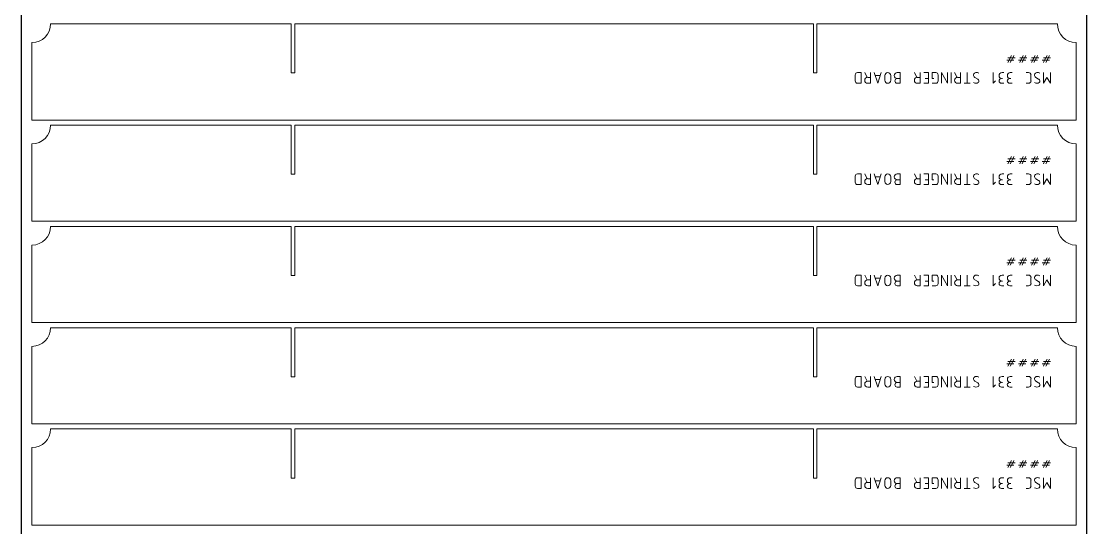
# Model space of a CAD drawing. Header units: millimetres. Extents: x 352 to 5752, y 371 to 2371.
# Drawn here: x 352 to 1352, y 1329 to 1804 of the extents above; entities that cross this region are included whole.
import ezdxf

# ---------------------------------------------------------------- set-up
doc = ezdxf.new("R2010")
doc.units = ezdxf.units.MM
doc.layers.add('IV_MARK_SURFACE', color=2, linetype='Continuous', lineweight=5)
doc.layers.add('IV_OUTER_PROFILE', color=7, linetype='Continuous', lineweight=5)

msp = doc.modelspace()

# ---------------------------------------------------------------- linework, layer by layer
msp.add_lwpolyline([(352.5, 371.2), (1352.5, 371.2), (1352.5, 2371.2), (352.5, 2371.2)], close=True)
at = {"layer": 'IV_MARK_SURFACE'}
for p, q in [((1280.8, 1769.7), (1281.9, 1771.9)), ((1284.2, 1771.9), (1283, 1769.7)), ((1291.9, 1769.7), (1293, 1771.9)), ((1295.3, 1771.9), (1294.2, 1769.7)), ((1303, 1769.7), (1304.2, 1771.9)), ((1306.4, 1771.9), (1305.3, 1769.7)), ((1314.2, 1769.7), (1315.3, 1771.9)), ((1317.5, 1771.9), (1316.4, 1769.7)), ((1279.7, 1767.4), (1277.5, 1767.4)), ((1278.6, 1769.7), (1280.8, 1769.7)), ((1278.6, 1765.2), (1279.7, 1767.4)), ((1279.7, 1767.4), (1280.8, 1769.7)), ((1281.9, 1767.4), (1279.7, 1767.4)), ((1280.8, 1769.7), (1283, 1769.7)), ((1281.9, 1767.4), (1280.8, 1765.2)), ((1283, 1769.7), (1281.9, 1767.4)), ((1284.2, 1767.4), (1281.9, 1767.4)), ((1283, 1769.7), (1285.3, 1769.7)), ((1290.8, 1767.4), (1288.6, 1767.4)), ((1289.7, 1769.7), (1291.9, 1769.7)), ((1289.7, 1765.2), (1290.8, 1767.4)), ((1290.8, 1767.4), (1291.9, 1769.7)), ((1293, 1767.4), (1290.8, 1767.4)), ((1291.9, 1769.7), (1294.2, 1769.7)), ((1293, 1767.4), (1291.9, 1765.2)), ((1294.2, 1769.7), (1293, 1767.4)), ((1295.3, 1767.4), (1293, 1767.4)), ((1294.2, 1769.7), (1296.4, 1769.7)), ((1301.9, 1767.4), (1299.7, 1767.4)), ((1300.8, 1769.7), (1303, 1769.7)), ((1300.8, 1765.2), (1301.9, 1767.4)), ((1301.9, 1767.4), (1303, 1769.7)), ((1304.2, 1767.4), (1301.9, 1767.4)), ((1303, 1769.7), (1305.3, 1769.7)), ((1304.2, 1767.4), (1303, 1765.2)), ((1305.3, 1769.7), (1304.2, 1767.4)), ((1306.4, 1767.4), (1304.2, 1767.4)), ((1305.3, 1769.7), (1307.5, 1769.7)), ((1313, 1767.4), (1310.8, 1767.4)), ((1311.9, 1769.7), (1314.2, 1769.7)), ((1311.9, 1765.2), (1313, 1767.4)), ((1313, 1767.4), (1314.2, 1769.7)), ((1315.3, 1767.4), (1313, 1767.4)), ((1314.2, 1769.7), (1316.4, 1769.7)), ((1315.3, 1767.4), (1314.2, 1765.2)), ((1316.4, 1769.7), (1315.3, 1767.4)), ((1317.5, 1767.4), (1315.3, 1767.4)), ((1316.4, 1769.7), (1318.6, 1769.7)), ((1135.2, 1753.5), (1135.2, 1747.9)), ((1140.8, 1755.7), (1137.4, 1755.7)), ((1140.8, 1745.7), (1140.8, 1755.7)), ((1146.3, 1751.2), (1144.1, 1755.7)), ((1146.9, 1751.2), (1149.6, 1751.2)), ((1149.6, 1755.7), (1149.6, 1751.2)), ((1149.6, 1751.2), (1149.6, 1745.7)), ((1153, 1755.7), (1156.3, 1745.7)), ((1158.5, 1752.9), (1154.1, 1752.9)), ((1156.3, 1745.7), (1159.6, 1755.7)), ((1163, 1752.9), (1163, 1748.5)), ((1168.5, 1748.5), (1168.5, 1752.9)), ((1174.6, 1755.7), (1177.4, 1755.7)), ((1174.6, 1750.1), (1177.4, 1750.1)), ((1177.4, 1755.7), (1177.4, 1750.1)), ((1177.4, 1750.1), (1177.4, 1745.7)), ((1193, 1751.2), (1190.8, 1755.7)), ((1193.5, 1751.2), (1196.3, 1751.2)), ((1196.3, 1755.7), (1196.3, 1751.2)), ((1196.3, 1751.2), (1196.3, 1745.7)), ((1199.6, 1755.7), (1204.1, 1755.7)), ((1204.1, 1750.1), (1200.8, 1750.1)), ((1204.1, 1755.7), (1204.1, 1750.1)), ((1204.1, 1750.1), (1204.1, 1745.7)), ((1210.8, 1755.7), (1207.4, 1755.7)), ((1207.4, 1755.7), (1207.4, 1750.1)), ((1207.4, 1750.1), (1209.1, 1750.1)), ((1213, 1747.9), (1213, 1753.5)), ((1221.9, 1745.7), (1216.3, 1755.7)), ((1216.3, 1755.7), (1216.3, 1745.7)), ((1221.9, 1755.7), (1221.9, 1745.7)), ((1225.2, 1755.7), (1225.2, 1745.7)), ((1230.8, 1751.2), (1228.5, 1755.7)), ((1231.3, 1751.2), (1234.1, 1751.2)), ((1234.1, 1755.7), (1234.1, 1751.2)), ((1234.1, 1751.2), (1234.1, 1745.7)), ((1240.2, 1755.7), (1240.2, 1745.7)), ((1247.4, 1751.2), (1250.2, 1749.6)), ((1264.6, 1745.7), (1264.6, 1755.7)), ((1274.6, 1755.7), (1273, 1755.7)), ((1273, 1750.1), (1273.5, 1750.1)), ((1282.4, 1755.7), (1280.8, 1755.7)), ((1280.8, 1750.1), (1281.3, 1750.1)), ((1295.8, 1755.7), (1298, 1755.7)), ((1300.2, 1753.5), (1300.2, 1747.9)), ((1304.6, 1751.2), (1307.4, 1749.6)), ((1311.9, 1745.7), (1311.9, 1755.7)), ((1315.2, 1751.2), (1311.9, 1745.7)), ((1318.5, 1745.7), (1315.2, 1751.2)), ((1318.5, 1755.7), (1318.5, 1745.7)), ((1137.4, 1745.7), (1140.8, 1745.7)), ((1149.6, 1745.7), (1146.9, 1745.7)), ((1177.4, 1745.7), (1174.6, 1745.7)), ((1196.3, 1745.7), (1193.5, 1745.7)), ((1204.1, 1745.7), (1199.6, 1745.7)), ((1207.4, 1745.7), (1210.8, 1745.7)), ((1234.1, 1745.7), (1231.3, 1745.7)), ((1240.2, 1745.7), (1237.4, 1745.7)), ((1243, 1745.7), (1240.2, 1745.7)), ((1266.9, 1747.9), (1264.6, 1745.7)), ((1272.4, 1745.7), (1274.6, 1745.7)), ((1280.2, 1745.7), (1282.4, 1745.7)), ((1298, 1745.7), (1295.8, 1745.7)), ((1279.7, 1672.4), (1277.5, 1672.4)), ((1278.6, 1674.7), (1280.8, 1674.7)), ((1278.6, 1670.2), (1279.7, 1672.4)), ((1279.7, 1672.4), (1280.8, 1674.7)), ((1281.9, 1672.4), (1279.7, 1672.4)), ((1280.8, 1674.7), (1281.9, 1676.9)), ((1280.8, 1674.7), (1283, 1674.7)), ((1281.9, 1672.4), (1280.8, 1670.2)), ((1283, 1674.7), (1281.9, 1672.4)), ((1284.2, 1672.4), (1281.9, 1672.4)), ((1284.2, 1676.9), (1283, 1674.7)), ((1283, 1674.7), (1285.3, 1674.7)), ((1290.8, 1672.4), (1288.6, 1672.4)), ((1289.7, 1674.7), (1291.9, 1674.7)), ((1289.7, 1670.2), (1290.8, 1672.4)), ((1290.8, 1672.4), (1291.9, 1674.7)), ((1293, 1672.4), (1290.8, 1672.4)), ((1291.9, 1674.7), (1293, 1676.9)), ((1291.9, 1674.7), (1294.2, 1674.7)), ((1293, 1672.4), (1291.9, 1670.2)), ((1294.2, 1674.7), (1293, 1672.4)), ((1295.3, 1672.4), (1293, 1672.4)), ((1295.3, 1676.9), (1294.2, 1674.7)), ((1294.2, 1674.7), (1296.4, 1674.7)), ((1301.9, 1672.4), (1299.7, 1672.4)), ((1300.8, 1674.7), (1303, 1674.7)), ((1300.8, 1670.2), (1301.9, 1672.4)), ((1301.9, 1672.4), (1303, 1674.7)), ((1304.2, 1672.4), (1301.9, 1672.4)), ((1303, 1674.7), (1304.2, 1676.9)), ((1303, 1674.7), (1305.3, 1674.7)), ((1304.2, 1672.4), (1303, 1670.2)), ((1305.3, 1674.7), (1304.2, 1672.4)), ((1306.4, 1672.4), (1304.2, 1672.4)), ((1306.4, 1676.9), (1305.3, 1674.7)), ((1305.3, 1674.7), (1307.5, 1674.7)), ((1313, 1672.4), (1310.8, 1672.4)), ((1311.9, 1674.7), (1314.2, 1674.7)), ((1311.9, 1670.2), (1313, 1672.4)), ((1313, 1672.4), (1314.2, 1674.7)), ((1315.3, 1672.4), (1313, 1672.4)), ((1314.2, 1674.7), (1315.3, 1676.9)), ((1314.2, 1674.7), (1316.4, 1674.7)), ((1315.3, 1672.4), (1314.2, 1670.2)), ((1316.4, 1674.7), (1315.3, 1672.4)), ((1317.5, 1672.4), (1315.3, 1672.4)), ((1317.5, 1676.9), (1316.4, 1674.7)), ((1316.4, 1674.7), (1318.6, 1674.7)), ((1140.8, 1660.7), (1137.4, 1660.7)), ((1140.8, 1650.7), (1140.8, 1660.7)), ((1146.3, 1656.2), (1144.1, 1660.7)), ((1149.6, 1660.7), (1149.6, 1656.2)), ((1153, 1660.7), (1156.3, 1650.7)), ((1156.3, 1650.7), (1159.6, 1660.7)), ((1174.6, 1660.7), (1177.4, 1660.7)), ((1177.4, 1660.7), (1177.4, 1655.1)), ((1193, 1656.2), (1190.8, 1660.7)), ((1196.3, 1660.7), (1196.3, 1656.2)), ((1199.6, 1660.7), (1204.1, 1660.7)), ((1204.1, 1660.7), (1204.1, 1655.1)), ((1210.8, 1660.7), (1207.4, 1660.7)), ((1207.4, 1660.7), (1207.4, 1655.1)), ((1221.9, 1650.7), (1216.3, 1660.7)), ((1216.3, 1660.7), (1216.3, 1650.7)), ((1221.9, 1660.7), (1221.9, 1650.7)), ((1225.2, 1660.7), (1225.2, 1650.7)), ((1230.8, 1656.2), (1228.5, 1660.7)), ((1234.1, 1660.7), (1234.1, 1656.2)), ((1240.2, 1660.7), (1240.2, 1650.7)), ((1264.6, 1650.7), (1264.6, 1660.7)), ((1274.6, 1660.7), (1273, 1660.7)), ((1282.4, 1660.7), (1280.8, 1660.7)), ((1295.8, 1660.7), (1298, 1660.7)), ((1311.9, 1650.7), (1311.9, 1660.7)), ((1318.5, 1660.7), (1318.5, 1650.7)), ((1135.2, 1658.5), (1135.2, 1652.9)), ((1137.4, 1650.7), (1140.8, 1650.7)), ((1146.9, 1656.2), (1149.6, 1656.2)), ((1149.6, 1650.7), (1146.9, 1650.7)), ((1149.6, 1656.2), (1149.6, 1650.7)), ((1158.5, 1657.9), (1154.1, 1657.9)), ((1163, 1657.9), (1163, 1653.5)), ((1168.5, 1653.5), (1168.5, 1657.9)), ((1174.6, 1655.1), (1177.4, 1655.1)), ((1177.4, 1650.7), (1174.6, 1650.7)), ((1177.4, 1655.1), (1177.4, 1650.7)), ((1193.5, 1656.2), (1196.3, 1656.2)), ((1196.3, 1650.7), (1193.5, 1650.7)), ((1196.3, 1656.2), (1196.3, 1650.7)), ((1204.1, 1650.7), (1199.6, 1650.7)), ((1204.1, 1655.1), (1200.8, 1655.1)), ((1204.1, 1655.1), (1204.1, 1650.7)), ((1207.4, 1655.1), (1209.1, 1655.1)), ((1207.4, 1650.7), (1210.8, 1650.7)), ((1213, 1652.9), (1213, 1658.5)), ((1231.3, 1656.2), (1234.1, 1656.2)), ((1234.1, 1650.7), (1231.3, 1650.7)), ((1234.1, 1656.2), (1234.1, 1650.7)), ((1240.2, 1650.7), (1237.4, 1650.7)), ((1243, 1650.7), (1240.2, 1650.7)), ((1247.4, 1656.2), (1250.2, 1654.6)), ((1266.9, 1652.9), (1264.6, 1650.7)), ((1272.4, 1650.7), (1274.6, 1650.7)), ((1273, 1655.1), (1273.5, 1655.1)), ((1280.2, 1650.7), (1282.4, 1650.7)), ((1280.8, 1655.1), (1281.3, 1655.1)), ((1298, 1650.7), (1295.8, 1650.7)), ((1300.2, 1658.5), (1300.2, 1652.9)), ((1304.6, 1656.2), (1307.4, 1654.6)), ((1315.2, 1656.2), (1311.9, 1650.7)), ((1318.5, 1650.7), (1315.2, 1656.2)), ((1280.8, 1579.7), (1281.9, 1581.9)), ((1284.2, 1581.9), (1283, 1579.7)), ((1291.9, 1579.7), (1293, 1581.9)), ((1295.3, 1581.9), (1294.2, 1579.7)), ((1303, 1579.7), (1304.2, 1581.9)), ((1306.4, 1581.9), (1305.3, 1579.7)), ((1314.2, 1579.7), (1315.3, 1581.9)), ((1317.5, 1581.9), (1316.4, 1579.7)), ((1279.7, 1577.4), (1277.5, 1577.4)), ((1278.6, 1579.7), (1280.8, 1579.7)), ((1278.6, 1575.2), (1279.7, 1577.4)), ((1279.7, 1577.4), (1280.8, 1579.7)), ((1281.9, 1577.4), (1279.7, 1577.4)), ((1280.8, 1579.7), (1283, 1579.7)), ((1281.9, 1577.4), (1280.8, 1575.2)), ((1283, 1579.7), (1281.9, 1577.4)), ((1284.2, 1577.4), (1281.9, 1577.4)), ((1283, 1579.7), (1285.3, 1579.7)), ((1290.8, 1577.4), (1288.6, 1577.4)), ((1289.7, 1579.7), (1291.9, 1579.7)), ((1289.7, 1575.2), (1290.8, 1577.4)), ((1290.8, 1577.4), (1291.9, 1579.7)), ((1293, 1577.4), (1290.8, 1577.4)), ((1291.9, 1579.7), (1294.2, 1579.7)), ((1293, 1577.4), (1291.9, 1575.2)), ((1294.2, 1579.7), (1293, 1577.4)), ((1295.3, 1577.4), (1293, 1577.4)), ((1294.2, 1579.7), (1296.4, 1579.7)), ((1301.9, 1577.4), (1299.7, 1577.4)), ((1300.8, 1579.7), (1303, 1579.7)), ((1300.8, 1575.2), (1301.9, 1577.4)), ((1301.9, 1577.4), (1303, 1579.7)), ((1304.2, 1577.4), (1301.9, 1577.4)), ((1303, 1579.7), (1305.3, 1579.7)), ((1304.2, 1577.4), (1303, 1575.2)), ((1305.3, 1579.7), (1304.2, 1577.4)), ((1306.4, 1577.4), (1304.2, 1577.4)), ((1305.3, 1579.7), (1307.5, 1579.7)), ((1313, 1577.4), (1310.8, 1577.4)), ((1311.9, 1579.7), (1314.2, 1579.7)), ((1311.9, 1575.2), (1313, 1577.4)), ((1313, 1577.4), (1314.2, 1579.7)), ((1315.3, 1577.4), (1313, 1577.4)), ((1314.2, 1579.7), (1316.4, 1579.7)), ((1315.3, 1577.4), (1314.2, 1575.2)), ((1316.4, 1579.7), (1315.3, 1577.4)), ((1317.5, 1577.4), (1315.3, 1577.4)), ((1316.4, 1579.7), (1318.6, 1579.7)), ((1135.2, 1563.5), (1135.2, 1557.9)), ((1140.8, 1565.7), (1137.4, 1565.7)), ((1140.8, 1555.7), (1140.8, 1565.7)), ((1146.3, 1561.2), (1144.1, 1565.7)), ((1146.9, 1561.2), (1149.6, 1561.2)), ((1149.6, 1565.7), (1149.6, 1561.2)), ((1149.6, 1561.2), (1149.6, 1555.7)), ((1153, 1565.7), (1156.3, 1555.7)), ((1158.5, 1562.9), (1154.1, 1562.9)), ((1156.3, 1555.7), (1159.6, 1565.7)), ((1163, 1562.9), (1163, 1558.5)), ((1168.5, 1558.5), (1168.5, 1562.9)), ((1174.6, 1565.7), (1177.4, 1565.7)), ((1174.6, 1560.1), (1177.4, 1560.1)), ((1177.4, 1565.7), (1177.4, 1560.1)), ((1177.4, 1560.1), (1177.4, 1555.7)), ((1193, 1561.2), (1190.8, 1565.7)), ((1193.5, 1561.2), (1196.3, 1561.2)), ((1196.3, 1565.7), (1196.3, 1561.2)), ((1196.3, 1561.2), (1196.3, 1555.7)), ((1199.6, 1565.7), (1204.1, 1565.7)), ((1204.1, 1560.1), (1200.8, 1560.1)), ((1204.1, 1565.7), (1204.1, 1560.1)), ((1204.1, 1560.1), (1204.1, 1555.7)), ((1210.8, 1565.7), (1207.4, 1565.7)), ((1207.4, 1565.7), (1207.4, 1560.1)), ((1207.4, 1560.1), (1209.1, 1560.1)), ((1213, 1557.9), (1213, 1563.5)), ((1221.9, 1555.7), (1216.3, 1565.7)), ((1216.3, 1565.7), (1216.3, 1555.7)), ((1221.9, 1565.7), (1221.9, 1555.7)), ((1225.2, 1565.7), (1225.2, 1555.7)), ((1230.8, 1561.2), (1228.5, 1565.7)), ((1231.3, 1561.2), (1234.1, 1561.2)), ((1234.1, 1565.7), (1234.1, 1561.2)), ((1234.1, 1561.2), (1234.1, 1555.7)), ((1240.2, 1565.7), (1240.2, 1555.7)), ((1247.4, 1561.2), (1250.2, 1559.6)), ((1264.6, 1555.7), (1264.6, 1565.7)), ((1274.6, 1565.7), (1273, 1565.7)), ((1273, 1560.1), (1273.5, 1560.1)), ((1282.4, 1565.7), (1280.8, 1565.7)), ((1280.8, 1560.1), (1281.3, 1560.1)), ((1295.8, 1565.7), (1298, 1565.7)), ((1300.2, 1563.5), (1300.2, 1557.9)), ((1304.6, 1561.2), (1307.4, 1559.6)), ((1311.9, 1555.7), (1311.9, 1565.7)), ((1315.2, 1561.2), (1311.9, 1555.7)), ((1318.5, 1555.7), (1315.2, 1561.2)), ((1318.5, 1565.7), (1318.5, 1555.7)), ((1137.4, 1555.7), (1140.8, 1555.7)), ((1149.6, 1555.7), (1146.9, 1555.7)), ((1177.4, 1555.7), (1174.6, 1555.7)), ((1196.3, 1555.7), (1193.5, 1555.7)), ((1204.1, 1555.7), (1199.6, 1555.7)), ((1207.4, 1555.7), (1210.8, 1555.7)), ((1234.1, 1555.7), (1231.3, 1555.7)), ((1240.2, 1555.7), (1237.4, 1555.7)), ((1243, 1555.7), (1240.2, 1555.7)), ((1266.9, 1557.9), (1264.6, 1555.7)), ((1272.4, 1555.7), (1274.6, 1555.7)), ((1280.2, 1555.7), (1282.4, 1555.7)), ((1298, 1555.7), (1295.8, 1555.7)), ((1279.7, 1482.4), (1277.5, 1482.4)), ((1278.6, 1484.7), (1280.8, 1484.7)), ((1278.6, 1480.2), (1279.7, 1482.4)), ((1279.7, 1482.4), (1280.8, 1484.7)), ((1281.9, 1482.4), (1279.7, 1482.4)), ((1280.8, 1484.7), (1281.9, 1486.9)), ((1280.8, 1484.7), (1283, 1484.7)), ((1281.9, 1482.4), (1280.8, 1480.2)), ((1283, 1484.7), (1281.9, 1482.4)), ((1284.2, 1482.4), (1281.9, 1482.4)), ((1284.2, 1486.9), (1283, 1484.7)), ((1283, 1484.7), (1285.3, 1484.7)), ((1290.8, 1482.4), (1288.6, 1482.4)), ((1289.7, 1484.7), (1291.9, 1484.7)), ((1289.7, 1480.2), (1290.8, 1482.4)), ((1290.8, 1482.4), (1291.9, 1484.7)), ((1293, 1482.4), (1290.8, 1482.4)), ((1291.9, 1484.7), (1293, 1486.9)), ((1291.9, 1484.7), (1294.2, 1484.7)), ((1293, 1482.4), (1291.9, 1480.2)), ((1294.2, 1484.7), (1293, 1482.4)), ((1295.3, 1482.4), (1293, 1482.4)), ((1295.3, 1486.9), (1294.2, 1484.7)), ((1294.2, 1484.7), (1296.4, 1484.7)), ((1301.9, 1482.4), (1299.7, 1482.4)), ((1300.8, 1484.7), (1303, 1484.7)), ((1300.8, 1480.2), (1301.9, 1482.4)), ((1301.9, 1482.4), (1303, 1484.7)), ((1304.2, 1482.4), (1301.9, 1482.4)), ((1303, 1484.7), (1304.2, 1486.9)), ((1303, 1484.7), (1305.3, 1484.7)), ((1304.2, 1482.4), (1303, 1480.2)), ((1305.3, 1484.7), (1304.2, 1482.4)), ((1306.4, 1482.4), (1304.2, 1482.4)), ((1306.4, 1486.9), (1305.3, 1484.7)), ((1305.3, 1484.7), (1307.5, 1484.7)), ((1313, 1482.4), (1310.8, 1482.4)), ((1311.9, 1484.7), (1314.2, 1484.7)), ((1311.9, 1480.2), (1313, 1482.4)), ((1313, 1482.4), (1314.2, 1484.7)), ((1315.3, 1482.4), (1313, 1482.4)), ((1314.2, 1484.7), (1315.3, 1486.9)), ((1314.2, 1484.7), (1316.4, 1484.7)), ((1315.3, 1482.4), (1314.2, 1480.2)), ((1316.4, 1484.7), (1315.3, 1482.4)), ((1317.5, 1482.4), (1315.3, 1482.4)), ((1317.5, 1486.9), (1316.4, 1484.7)), ((1316.4, 1484.7), (1318.6, 1484.7)), ((1140.8, 1470.7), (1137.4, 1470.7)), ((1140.8, 1460.7), (1140.8, 1470.7)), ((1146.3, 1466.2), (1144.1, 1470.7)), ((1149.6, 1470.7), (1149.6, 1466.2)), ((1153, 1470.7), (1156.3, 1460.7)), ((1156.3, 1460.7), (1159.6, 1470.7)), ((1174.6, 1470.7), (1177.4, 1470.7)), ((1177.4, 1470.7), (1177.4, 1465.1)), ((1193, 1466.2), (1190.8, 1470.7)), ((1196.3, 1470.7), (1196.3, 1466.2)), ((1199.6, 1470.7), (1204.1, 1470.7)), ((1204.1, 1470.7), (1204.1, 1465.1)), ((1210.8, 1470.7), (1207.4, 1470.7)), ((1207.4, 1470.7), (1207.4, 1465.1)), ((1221.9, 1460.7), (1216.3, 1470.7)), ((1216.3, 1470.7), (1216.3, 1460.7)), ((1221.9, 1470.7), (1221.9, 1460.7)), ((1225.2, 1470.7), (1225.2, 1460.7)), ((1230.8, 1466.2), (1228.5, 1470.7)), ((1234.1, 1470.7), (1234.1, 1466.2)), ((1240.2, 1470.7), (1240.2, 1460.7)), ((1264.6, 1460.7), (1264.6, 1470.7)), ((1274.6, 1470.7), (1273, 1470.7)), ((1282.4, 1470.7), (1280.8, 1470.7)), ((1295.8, 1470.7), (1298, 1470.7)), ((1311.9, 1460.7), (1311.9, 1470.7)), ((1318.5, 1470.7), (1318.5, 1460.7)), ((1135.2, 1468.5), (1135.2, 1462.9)), ((1137.4, 1460.7), (1140.8, 1460.7)), ((1146.9, 1466.2), (1149.6, 1466.2)), ((1149.6, 1460.7), (1146.9, 1460.7)), ((1149.6, 1466.2), (1149.6, 1460.7)), ((1158.5, 1467.9), (1154.1, 1467.9)), ((1163, 1467.9), (1163, 1463.5)), ((1168.5, 1463.5), (1168.5, 1467.9)), ((1174.6, 1465.1), (1177.4, 1465.1)), ((1177.4, 1460.7), (1174.6, 1460.7)), ((1177.4, 1465.1), (1177.4, 1460.7)), ((1193.5, 1466.2), (1196.3, 1466.2)), ((1196.3, 1460.7), (1193.5, 1460.7)), ((1196.3, 1466.2), (1196.3, 1460.7)), ((1204.1, 1460.7), (1199.6, 1460.7)), ((1204.1, 1465.1), (1200.8, 1465.1)), ((1204.1, 1465.1), (1204.1, 1460.7)), ((1207.4, 1465.1), (1209.1, 1465.1)), ((1207.4, 1460.7), (1210.8, 1460.7)), ((1213, 1462.9), (1213, 1468.5)), ((1231.3, 1466.2), (1234.1, 1466.2)), ((1234.1, 1460.7), (1231.3, 1460.7)), ((1234.1, 1466.2), (1234.1, 1460.7)), ((1240.2, 1460.7), (1237.4, 1460.7)), ((1243, 1460.7), (1240.2, 1460.7)), ((1247.4, 1466.2), (1250.2, 1464.6)), ((1266.9, 1462.9), (1264.6, 1460.7)), ((1272.4, 1460.7), (1274.6, 1460.7)), ((1273, 1465.1), (1273.5, 1465.1)), ((1280.2, 1460.7), (1282.4, 1460.7)), ((1280.8, 1465.1), (1281.3, 1465.1)), ((1298, 1460.7), (1295.8, 1460.7)), ((1300.2, 1468.5), (1300.2, 1462.9)), ((1304.6, 1466.2), (1307.4, 1464.6)), ((1315.2, 1466.2), (1311.9, 1460.7)), ((1318.5, 1460.7), (1315.2, 1466.2)), ((1280.8, 1389.7), (1281.9, 1391.9)), ((1284.2, 1391.9), (1283, 1389.7)), ((1291.9, 1389.7), (1293, 1391.9)), ((1295.3, 1391.9), (1294.2, 1389.7)), ((1303, 1389.7), (1304.2, 1391.9)), ((1306.4, 1391.9), (1305.3, 1389.7)), ((1314.2, 1389.7), (1315.3, 1391.9)), ((1317.5, 1391.9), (1316.4, 1389.7)), ((1279.7, 1387.4), (1277.5, 1387.4)), ((1278.6, 1389.7), (1280.8, 1389.7)), ((1278.6, 1385.2), (1279.7, 1387.4)), ((1279.7, 1387.4), (1280.8, 1389.7)), ((1281.9, 1387.4), (1279.7, 1387.4)), ((1280.8, 1389.7), (1283, 1389.7)), ((1281.9, 1387.4), (1280.8, 1385.2)), ((1283, 1389.7), (1281.9, 1387.4)), ((1284.2, 1387.4), (1281.9, 1387.4)), ((1283, 1389.7), (1285.3, 1389.7)), ((1290.8, 1387.4), (1288.6, 1387.4)), ((1289.7, 1389.7), (1291.9, 1389.7)), ((1289.7, 1385.2), (1290.8, 1387.4)), ((1290.8, 1387.4), (1291.9, 1389.7)), ((1293, 1387.4), (1290.8, 1387.4)), ((1291.9, 1389.7), (1294.2, 1389.7)), ((1293, 1387.4), (1291.9, 1385.2)), ((1294.2, 1389.7), (1293, 1387.4)), ((1295.3, 1387.4), (1293, 1387.4)), ((1294.2, 1389.7), (1296.4, 1389.7)), ((1301.9, 1387.4), (1299.7, 1387.4)), ((1300.8, 1389.7), (1303, 1389.7)), ((1300.8, 1385.2), (1301.9, 1387.4)), ((1301.9, 1387.4), (1303, 1389.7)), ((1304.2, 1387.4), (1301.9, 1387.4)), ((1303, 1389.7), (1305.3, 1389.7)), ((1304.2, 1387.4), (1303, 1385.2)), ((1305.3, 1389.7), (1304.2, 1387.4)), ((1306.4, 1387.4), (1304.2, 1387.4)), ((1305.3, 1389.7), (1307.5, 1389.7)), ((1313, 1387.4), (1310.8, 1387.4)), ((1311.9, 1389.7), (1314.2, 1389.7)), ((1311.9, 1385.2), (1313, 1387.4)), ((1313, 1387.4), (1314.2, 1389.7)), ((1315.3, 1387.4), (1313, 1387.4)), ((1314.2, 1389.7), (1316.4, 1389.7)), ((1315.3, 1387.4), (1314.2, 1385.2)), ((1316.4, 1389.7), (1315.3, 1387.4)), ((1317.5, 1387.4), (1315.3, 1387.4)), ((1316.4, 1389.7), (1318.6, 1389.7)), ((1135.2, 1373.5), (1135.2, 1367.9)), ((1140.8, 1375.7), (1137.4, 1375.7)), ((1140.8, 1365.7), (1140.8, 1375.7)), ((1146.3, 1371.2), (1144.1, 1375.7)), ((1146.9, 1371.2), (1149.6, 1371.2)), ((1149.6, 1375.7), (1149.6, 1371.2)), ((1149.6, 1371.2), (1149.6, 1365.7)), ((1153, 1375.7), (1156.3, 1365.7)), ((1158.5, 1372.9), (1154.1, 1372.9)), ((1156.3, 1365.7), (1159.6, 1375.7)), ((1163, 1372.9), (1163, 1368.5)), ((1168.5, 1368.5), (1168.5, 1372.9)), ((1174.6, 1375.7), (1177.4, 1375.7)), ((1174.6, 1370.1), (1177.4, 1370.1)), ((1177.4, 1375.7), (1177.4, 1370.1)), ((1177.4, 1370.1), (1177.4, 1365.7)), ((1193, 1371.2), (1190.8, 1375.7)), ((1193.5, 1371.2), (1196.3, 1371.2)), ((1196.3, 1375.7), (1196.3, 1371.2)), ((1196.3, 1371.2), (1196.3, 1365.7)), ((1199.6, 1375.7), (1204.1, 1375.7)), ((1204.1, 1370.1), (1200.8, 1370.1)), ((1204.1, 1375.7), (1204.1, 1370.1)), ((1204.1, 1370.1), (1204.1, 1365.7)), ((1210.8, 1375.7), (1207.4, 1375.7)), ((1207.4, 1375.7), (1207.4, 1370.1)), ((1207.4, 1370.1), (1209.1, 1370.1)), ((1213, 1367.9), (1213, 1373.5)), ((1221.9, 1365.7), (1216.3, 1375.7)), ((1216.3, 1375.7), (1216.3, 1365.7)), ((1221.9, 1375.7), (1221.9, 1365.7)), ((1225.2, 1375.7), (1225.2, 1365.7)), ((1230.8, 1371.2), (1228.5, 1375.7)), ((1231.3, 1371.2), (1234.1, 1371.2)), ((1234.1, 1375.7), (1234.1, 1371.2)), ((1234.1, 1371.2), (1234.1, 1365.7)), ((1240.2, 1375.7), (1240.2, 1365.7)), ((1247.4, 1371.2), (1250.2, 1369.6)), ((1264.6, 1365.7), (1264.6, 1375.7)), ((1274.6, 1375.7), (1273, 1375.7)), ((1273, 1370.1), (1273.5, 1370.1)), ((1282.4, 1375.7), (1280.8, 1375.7)), ((1280.8, 1370.1), (1281.3, 1370.1)), ((1295.8, 1375.7), (1298, 1375.7)), ((1300.2, 1373.5), (1300.2, 1367.9)), ((1304.6, 1371.2), (1307.4, 1369.6)), ((1311.9, 1365.7), (1311.9, 1375.7)), ((1315.2, 1371.2), (1311.9, 1365.7)), ((1318.5, 1365.7), (1315.2, 1371.2)), ((1318.5, 1375.7), (1318.5, 1365.7)), ((1137.4, 1365.7), (1140.8, 1365.7)), ((1149.6, 1365.7), (1146.9, 1365.7)), ((1177.4, 1365.7), (1174.6, 1365.7)), ((1196.3, 1365.7), (1193.5, 1365.7)), ((1204.1, 1365.7), (1199.6, 1365.7)), ((1207.4, 1365.7), (1210.8, 1365.7)), ((1234.1, 1365.7), (1231.3, 1365.7)), ((1240.2, 1365.7), (1237.4, 1365.7)), ((1243, 1365.7), (1240.2, 1365.7)), ((1266.9, 1367.9), (1264.6, 1365.7)), ((1272.4, 1365.7), (1274.6, 1365.7)), ((1280.2, 1365.7), (1282.4, 1365.7)), ((1298, 1365.7), (1295.8, 1365.7))]:
    msp.add_line(p, q, dxfattribs=at)
for centre, radius, start, end in [((1137.4, 1753.5), 2.22, 90, 180), ((1146.9, 1748.5), 2.78, 90, 270), ((1165.8, 1752.9), 2.78, 0, 180), ((1174.6, 1752.9), 2.78, 90, 270), ((1174.6, 1747.9), 2.22, 90, 270), ((1193.5, 1748.5), 2.78, 90, 270), ((1210.8, 1753.5), 2.22, 0, 90), ((1231.3, 1748.5), 2.78, 90, 270), ((1248.6, 1753.3), 2.39, 92.3685, 239.559), ((1249.2, 1752), 3.74, 56.4174, 100.9627), ((1273, 1752.9), 2.78, 90, 270), ((1272.4, 1747.9), 2.22, 90, 270), ((1280.8, 1752.9), 2.78, 90, 270), ((1280.2, 1747.9), 2.22, 90, 270), ((1298, 1753.5), 2.22, 0, 90), ((1305.9, 1753.3), 2.39, 92.3685, 239.559), ((1306.5, 1752), 3.74, 56.4174, 100.9627), ((1137.4, 1747.9), 2.22, 180, 270), ((1165.8, 1748.5), 2.78, 180, 0), ((1210.8, 1747.9), 2.22, 270, 0), ((1248.5, 1750.4), 4.69, 241.7153, 298.2847), ((1249.1, 1747.7), 2.21, 319.6263, 59.2984), ((1298, 1747.9), 2.22, 270, 0), ((1305.8, 1750.4), 4.69, 241.7153, 298.2847), ((1306.3, 1747.7), 2.21, 319.6263, 59.2984), ((1137.4, 1658.5), 2.22, 90, 180), ((1165.8, 1657.9), 2.78, 0, 180), ((1174.6, 1657.9), 2.78, 90, 270), ((1210.8, 1658.5), 2.22, 0, 90), ((1248.6, 1658.3), 2.39, 92.3685, 239.559), ((1249.2, 1657), 3.74, 56.4174, 100.9627), ((1273, 1657.9), 2.78, 90, 270), ((1280.8, 1657.9), 2.78, 90, 270), ((1298, 1658.5), 2.22, 0, 90), ((1305.9, 1658.3), 2.39, 92.3685, 239.559), ((1306.5, 1657), 3.74, 56.4174, 100.9627), ((1137.4, 1652.9), 2.22, 180, 270), ((1146.9, 1653.5), 2.78, 90, 270), ((1165.8, 1653.5), 2.78, 180, 0), ((1174.6, 1652.9), 2.22, 90, 270), ((1193.5, 1653.5), 2.78, 90, 270), ((1210.8, 1652.9), 2.22, 270, 0), ((1231.3, 1653.5), 2.78, 90, 270), ((1248.5, 1655.4), 4.69, 241.7153, 298.2847), ((1249.1, 1652.7), 2.21, 319.6263, 59.2984), ((1272.4, 1652.9), 2.22, 90, 270), ((1280.2, 1652.9), 2.22, 90, 270), ((1298, 1652.9), 2.22, 270, 0), ((1305.8, 1655.4), 4.69, 241.7153, 298.2847), ((1306.3, 1652.7), 2.21, 319.6263, 59.2984), ((1137.4, 1563.5), 2.22, 90, 180), ((1146.9, 1558.5), 2.78, 90, 270), ((1165.8, 1562.9), 2.78, 0, 180), ((1174.6, 1562.9), 2.78, 90, 270), ((1174.6, 1557.9), 2.22, 90, 270), ((1193.5, 1558.5), 2.78, 90, 270), ((1210.8, 1563.5), 2.22, 0, 90), ((1231.3, 1558.5), 2.78, 90, 270), ((1248.6, 1563.3), 2.39, 92.3685, 239.559), ((1249.2, 1562), 3.74, 56.4174, 100.9627), ((1273, 1562.9), 2.78, 90, 270), ((1272.4, 1557.9), 2.22, 90, 270), ((1280.8, 1562.9), 2.78, 90, 270), ((1280.2, 1557.9), 2.22, 90, 270), ((1298, 1563.5), 2.22, 0, 90), ((1305.9, 1563.3), 2.39, 92.3685, 239.559), ((1306.5, 1562), 3.74, 56.4174, 100.9627), ((1137.4, 1557.9), 2.22, 180, 270), ((1165.8, 1558.5), 2.78, 180, 0), ((1210.8, 1557.9), 2.22, 270, 0), ((1248.5, 1560.4), 4.69, 241.7153, 298.2847), ((1249.1, 1557.7), 2.21, 319.6263, 59.2984), ((1298, 1557.9), 2.22, 270, 0), ((1305.8, 1560.4), 4.69, 241.7153, 298.2847), ((1306.3, 1557.7), 2.21, 319.6263, 59.2984), ((1137.4, 1468.5), 2.22, 90, 180), ((1165.8, 1467.9), 2.78, 0, 180), ((1174.6, 1467.9), 2.78, 90, 270), ((1210.8, 1468.5), 2.22, 0, 90), ((1248.6, 1468.3), 2.39, 92.3685, 239.559), ((1249.2, 1467), 3.74, 56.4174, 100.9627), ((1273, 1467.9), 2.78, 90, 270), ((1280.8, 1467.9), 2.78, 90, 270), ((1298, 1468.5), 2.22, 0, 90), ((1305.9, 1468.3), 2.39, 92.3685, 239.559), ((1306.5, 1467), 3.74, 56.4174, 100.9627), ((1137.4, 1462.9), 2.22, 180, 270), ((1146.9, 1463.5), 2.78, 90, 270), ((1165.8, 1463.5), 2.78, 180, 0), ((1174.6, 1462.9), 2.22, 90, 270), ((1193.5, 1463.5), 2.78, 90, 270), ((1210.8, 1462.9), 2.22, 270, 0), ((1231.3, 1463.5), 2.78, 90, 270), ((1248.5, 1465.4), 4.69, 241.7153, 298.2847), ((1249.1, 1462.7), 2.21, 319.6263, 59.2984), ((1272.4, 1462.9), 2.22, 90, 270), ((1280.2, 1462.9), 2.22, 90, 270), ((1298, 1462.9), 2.22, 270, 0), ((1305.8, 1465.4), 4.69, 241.7153, 298.2847), ((1306.3, 1462.7), 2.21, 319.6263, 59.2984), ((1137.4, 1373.5), 2.22, 90, 180), ((1146.9, 1368.5), 2.78, 90, 270), ((1165.8, 1372.9), 2.78, 0, 180), ((1174.6, 1372.9), 2.78, 90, 270), ((1174.6, 1367.9), 2.22, 90, 270), ((1193.5, 1368.5), 2.78, 90, 270), ((1210.8, 1373.5), 2.22, 0, 90), ((1231.3, 1368.5), 2.78, 90, 270), ((1248.6, 1373.3), 2.39, 92.3685, 239.559), ((1249.2, 1372), 3.74, 56.4174, 100.9627), ((1273, 1372.9), 2.78, 90, 270), ((1272.4, 1367.9), 2.22, 90, 270), ((1280.8, 1372.9), 2.78, 90, 270), ((1280.2, 1367.9), 2.22, 90, 270), ((1298, 1373.5), 2.22, 0, 90), ((1305.9, 1373.3), 2.39, 92.3685, 239.559), ((1306.5, 1372), 3.74, 56.4174, 100.9627), ((1137.4, 1367.9), 2.22, 180, 270), ((1165.8, 1368.5), 2.78, 180, 0), ((1210.8, 1367.9), 2.22, 270, 0), ((1248.5, 1370.4), 4.69, 241.7153, 298.2847), ((1249.1, 1367.7), 2.21, 319.6263, 59.2984), ((1298, 1367.9), 2.22, 270, 0), ((1305.8, 1370.4), 4.69, 241.7153, 298.2847), ((1306.3, 1367.7), 2.21, 319.6263, 59.2984)]:
    msp.add_arc(centre, radius, start, end, dxfattribs=at)
at = {"layer": 'IV_OUTER_PROFILE'}
for p, q in [((380, 1801.4), (605.9, 1801.4)), ((605.9, 1755.4), (605.9, 1801.4)), ((609.1, 1801.4), (609.1, 1755.4)), ((609.1, 1801.4), (1095.9, 1801.4)), ((1095.9, 1755.4), (1095.9, 1801.4)), ((1099.1, 1801.4), (1099.1, 1755.4)), ((1099.1, 1801.4), (1325, 1801.4)), ((362.5, 1783.9), (362.5, 1711.2)), ((1342.5, 1783.9), (1342.5, 1711.2)), ((609.1, 1755.4), (605.9, 1755.4)), ((1099.1, 1755.4), (1095.9, 1755.4)), ((362.5, 1711.2), (1342.5, 1711.2)), ((380, 1706.4), (605.9, 1706.4)), ((605.9, 1660.4), (605.9, 1706.4)), ((609.1, 1706.4), (609.1, 1660.4)), ((609.1, 1706.4), (1095.9, 1706.4)), ((1095.9, 1660.4), (1095.9, 1706.4)), ((1099.1, 1706.4), (1099.1, 1660.4)), ((1099.1, 1706.4), (1325, 1706.4)), ((362.5, 1688.9), (362.5, 1616.2)), ((1342.5, 1688.9), (1342.5, 1616.2)), ((609.1, 1660.4), (605.9, 1660.4)), ((1099.1, 1660.4), (1095.9, 1660.4)), ((362.5, 1616.2), (1342.5, 1616.2)), ((380, 1611.4), (605.9, 1611.4)), ((605.9, 1565.4), (605.9, 1611.4)), ((609.1, 1611.4), (609.1, 1565.4)), ((609.1, 1611.4), (1095.9, 1611.4)), ((1095.9, 1565.4), (1095.9, 1611.4)), ((1099.1, 1611.4), (1099.1, 1565.4)), ((1099.1, 1611.4), (1325, 1611.4)), ((362.5, 1593.9), (362.5, 1521.2)), ((1342.5, 1593.9), (1342.5, 1521.2)), ((609.1, 1565.4), (605.9, 1565.4)), ((1099.1, 1565.4), (1095.9, 1565.4)), ((362.5, 1521.2), (1342.5, 1521.2)), ((380, 1516.4), (605.9, 1516.4)), ((605.9, 1470.4), (605.9, 1516.4)), ((609.1, 1516.4), (609.1, 1470.4)), ((609.1, 1516.4), (1095.9, 1516.4)), ((1095.9, 1470.4), (1095.9, 1516.4)), ((1099.1, 1516.4), (1099.1, 1470.4)), ((1099.1, 1516.4), (1325, 1516.4)), ((362.5, 1498.9), (362.5, 1426.2)), ((1342.5, 1498.9), (1342.5, 1426.2)), ((609.1, 1470.4), (605.9, 1470.4)), ((1099.1, 1470.4), (1095.9, 1470.4)), ((362.5, 1426.2), (1342.5, 1426.2)), ((380, 1421.4), (605.9, 1421.4)), ((605.9, 1375.4), (605.9, 1421.4)), ((609.1, 1421.4), (609.1, 1375.4)), ((609.1, 1421.4), (1095.9, 1421.4)), ((1095.9, 1375.4), (1095.9, 1421.4)), ((1099.1, 1421.4), (1099.1, 1375.4)), ((1099.1, 1421.4), (1325, 1421.4)), ((362.5, 1403.9), (362.5, 1331.2)), ((1342.5, 1403.9), (1342.5, 1331.2)), ((609.1, 1375.4), (605.9, 1375.4)), ((1099.1, 1375.4), (1095.9, 1375.4)), ((362.5, 1331.2), (1342.5, 1331.2))]:
    msp.add_line(p, q, dxfattribs=at)
for centre, start, end in [((362.5, 1801.4), 270, 0), ((1342.5, 1801.4), 180, 270), ((362.5, 1706.4), 270, 0), ((1342.5, 1706.4), 180, 270), ((362.5, 1611.4), 270, 0), ((1342.5, 1611.4), 180, 270), ((362.5, 1516.4), 270, 0), ((1342.5, 1516.4), 180, 270), ((362.5, 1421.4), 270, 0), ((1342.5, 1421.4), 180, 270)]:
    msp.add_arc(centre, 17.5, start, end, dxfattribs=at)

doc.saveas('drawing.dxf')
